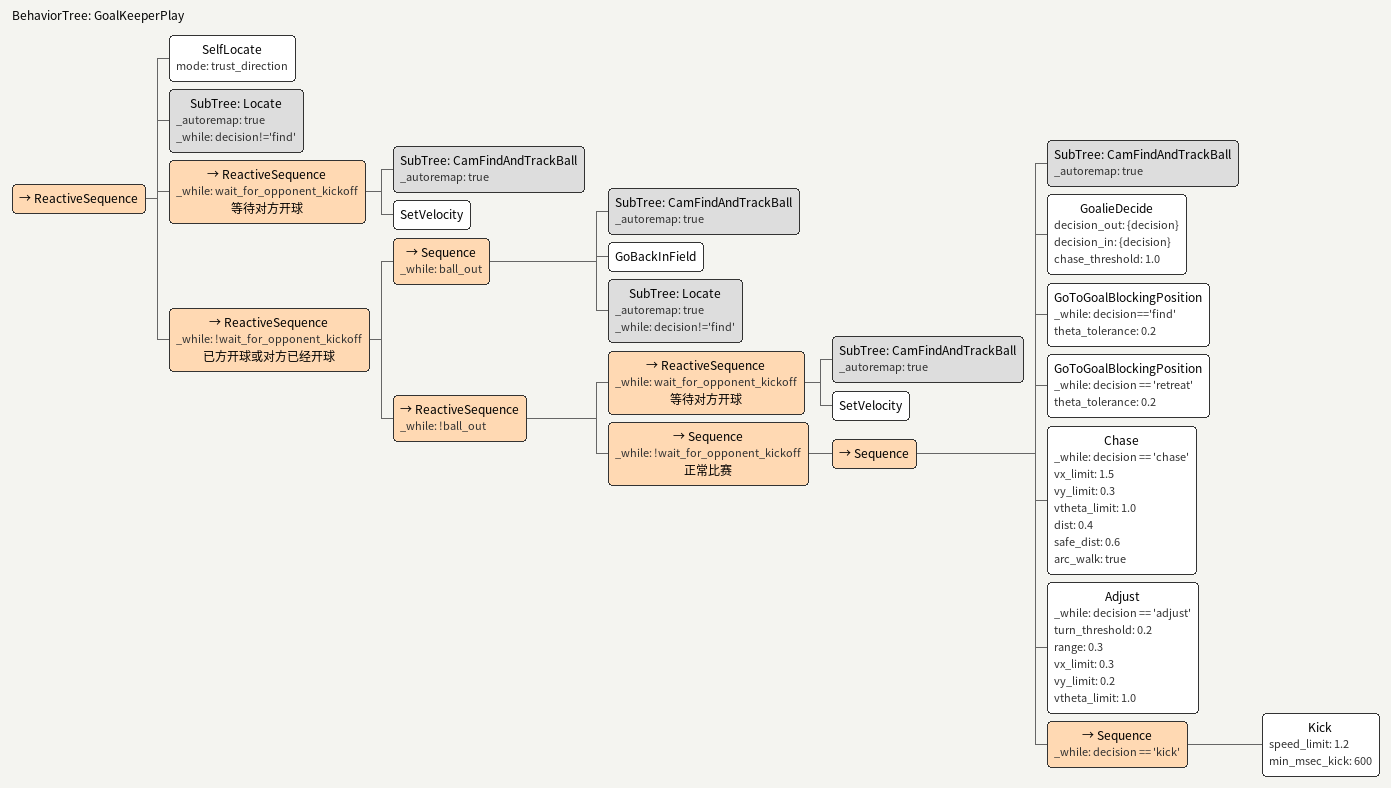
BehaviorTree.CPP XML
<root BTCPP_format="4" >
   <include path="./subtree_cam_find_and_track_ball.xml" />
   <include path="./subtree_find_ball.xml" />
   <include path="./subtree_locate.xml" />
   <BehaviorTree ID="GoalKeeperPlay">
      <ReactiveSequence >
         <SelfLocate mode="trust_direction" />
         <SubTree ID="Locate" _autoremap="true" _while="decision!='find'" />
         <ReactiveSequence _while="wait_for_opponent_kickoff" name="等待对方开球">
            <SubTree ID="CamFindAndTrackBall" _autoremap="true" />
            <SetVelocity />
         </ReactiveSequence>
         <ReactiveSequence _while="!wait_for_opponent_kickoff" name="已方开球或对方已经开球">
            <Sequence _while="ball_out">
               <SubTree ID="CamFindAndTrackBall" _autoremap="true" />
               <GoBackInField />
               <SubTree ID="Locate" _autoremap="true" _while="decision!='find'" />
            </Sequence>
            <ReactiveSequence _while="!ball_out">
               <ReactiveSequence _while="wait_for_opponent_kickoff" name="等待对方开球">
                  <SubTree ID="CamFindAndTrackBall" _autoremap="true" />
                  <SetVelocity />
               </ReactiveSequence>
               <Sequence _while="!wait_for_opponent_kickoff" name="正常比赛">
                  <Sequence>  <!-- 守门员只有 attack 模式; guard 分支已删除 -->
                     <SubTree ID="CamFindAndTrackBall" _autoremap="true" />
                     <GoalieDecide decision_out="{decision}" decision_in="{decision}" chase_threshold="1.0" />
                     <GoToGoalBlockingPosition _while="decision=='find'" theta_tolerance="0.2" />

                     <GoToGoalBlockingPosition _while="decision == 'retreat'" theta_tolerance="0.2" />
                     <Chase   _while="decision == 'chase'"  vx_limit="1.5"  vy_limit="0.3"  vtheta_limit="1.0"  dist="0.4" safe_dist="0.6" arc_walk="true" />
                     <Adjust  _while="decision == 'adjust'" turn_threshold="0.2" range="0.3" vx_limit="0.3" vy_limit="0.2" vtheta_limit="1.0"  />
                     <Sequence  _while="decision == 'kick'">
                        <Kick speed_limit="1.2" min_msec_kick="600"/>
                     </Sequence>
                     <!-- RLVisionKick node removed in open-source version -->
                  </Sequence>

               </Sequence>
            </ReactiveSequence>
         </ReactiveSequence>
      </ReactiveSequence>
   </BehaviorTree>
</root>
